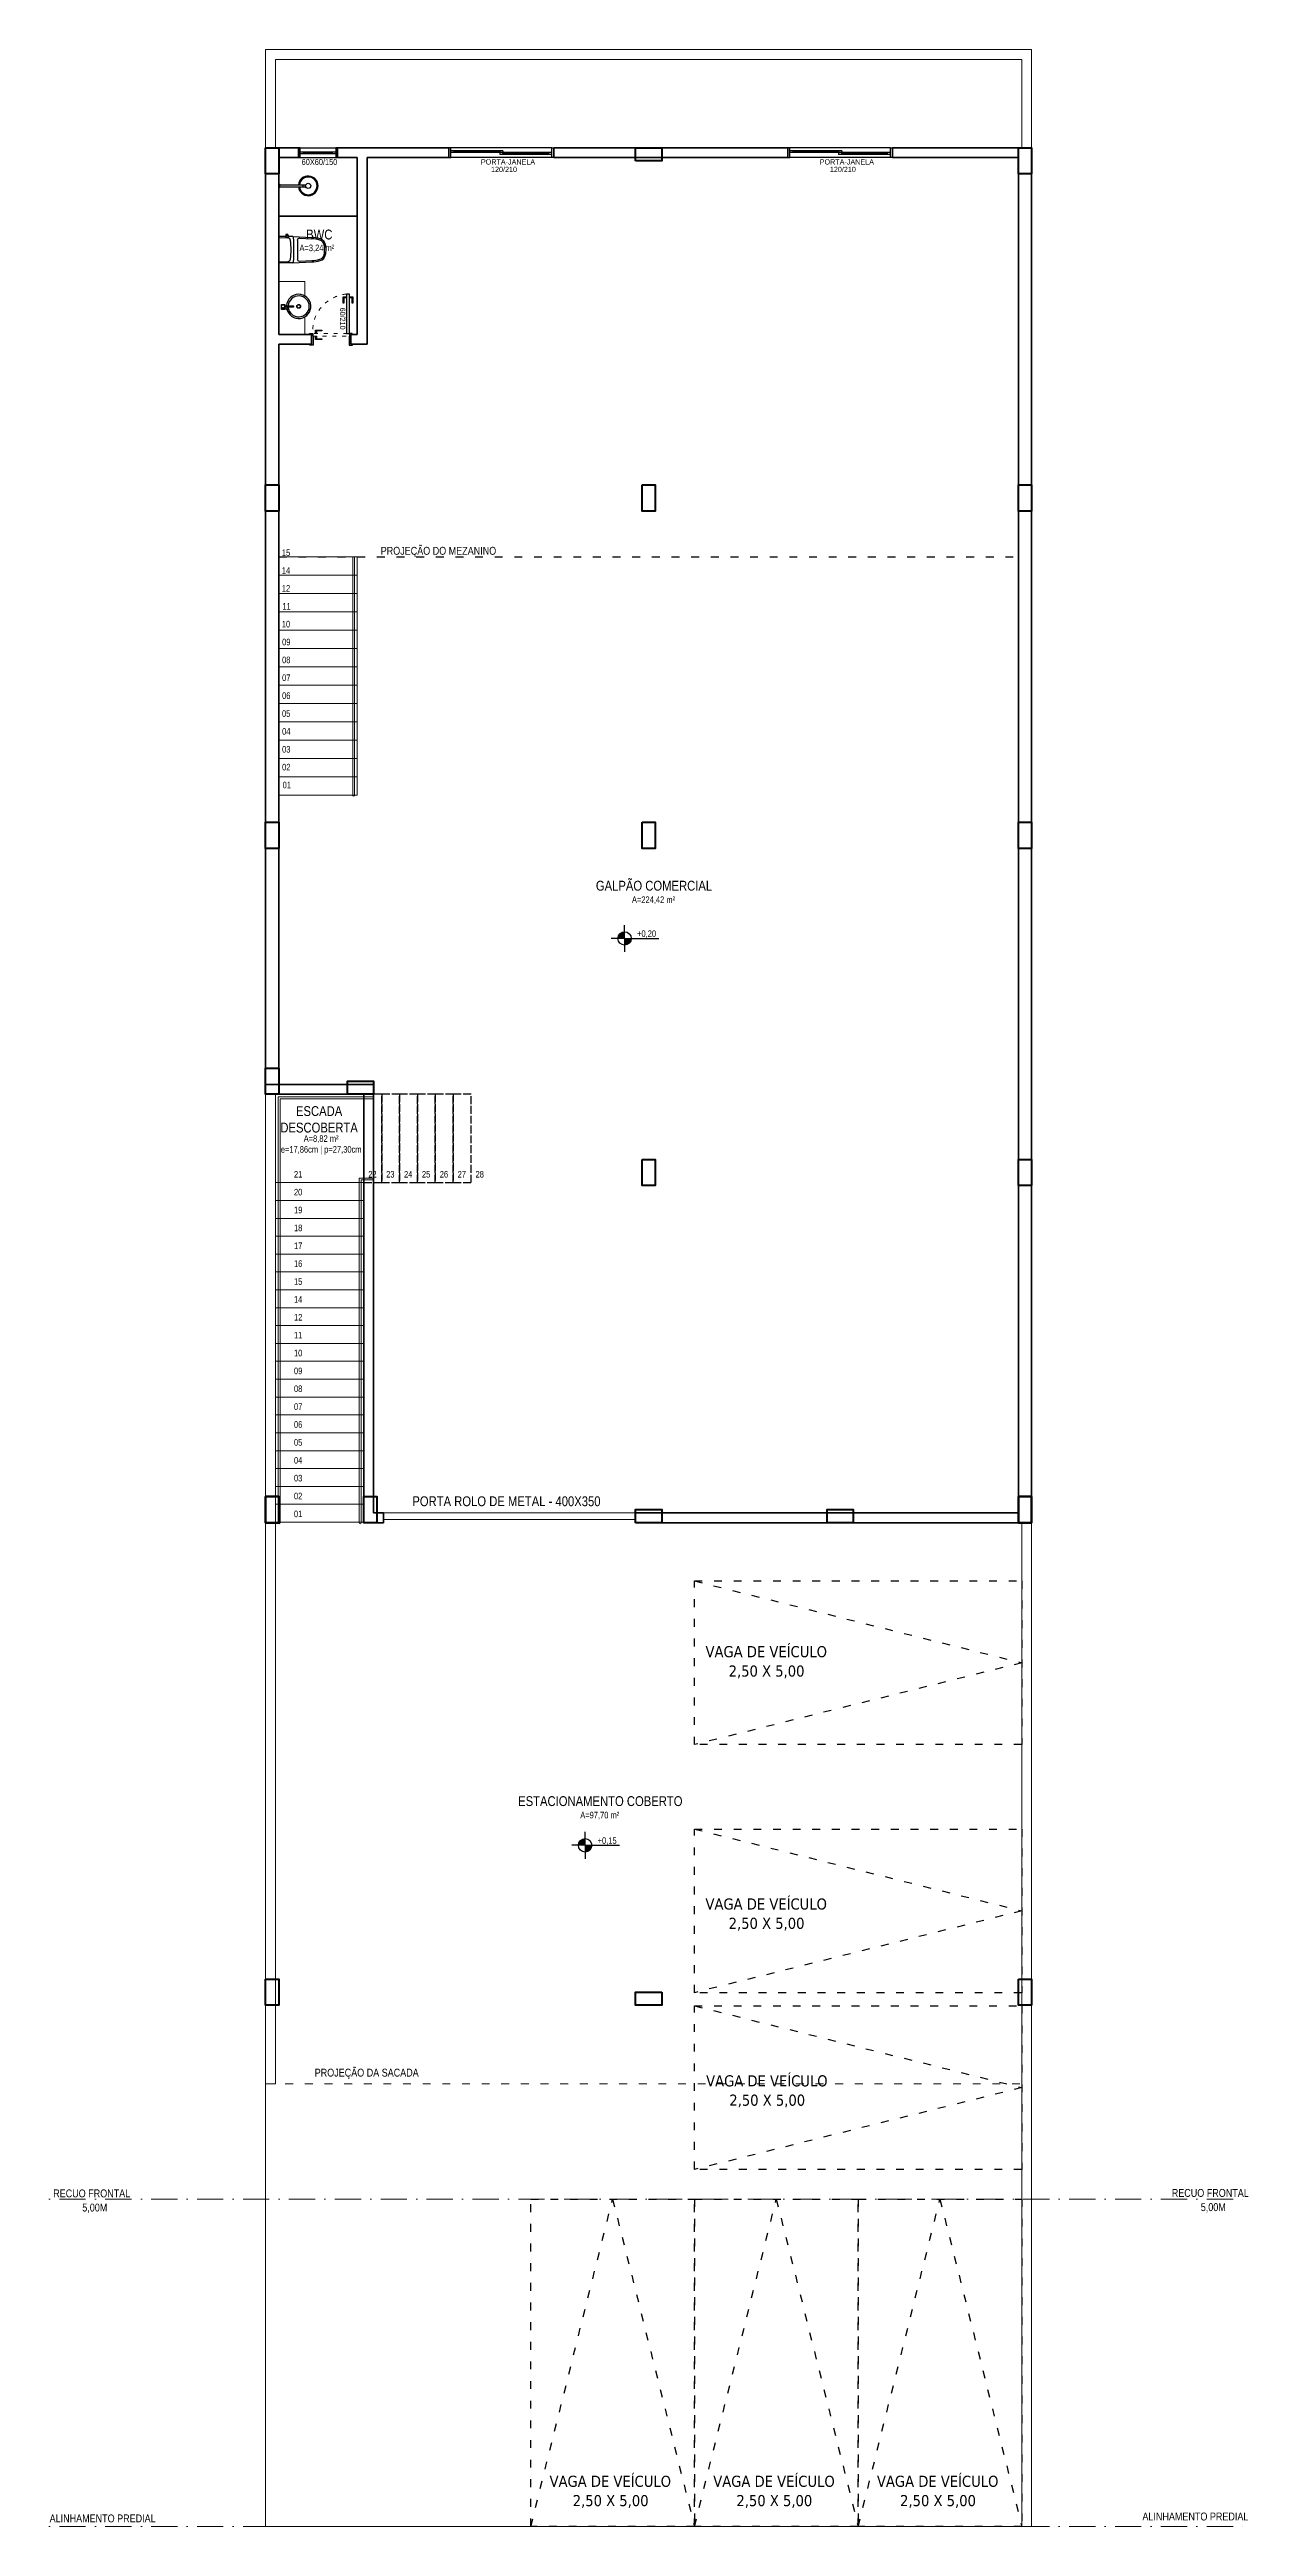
# Model space of a CAD drawing. Header units: millimetres. Extents: x -330 to 1501, y 0 to 3783.
import ezdxf
from ezdxf.enums import TextEntityAlignment as Align

# ---------------------------------------------------------------- set-up
doc = ezdxf.new("R2010")
doc.units = ezdxf.units.MM
for name, pattern in [('ACAD_ISO02W100', [15, 12, -3]), ('ACAD_ISO03W100', [30, 12, -18]), ('Tratto e 1 Punto [S]', [3.5, 0, -0.75, 2, -0.75])]:
    doc.linetypes.add(name, pattern=pattern)
doc.layers.add('008', color=8, linetype='Continuous')
for name, color, linetype, lineweight in [('01', 1, 'Continuous', 5), ('02', 2, 'Continuous', 13), ('020 - Textos', 20, 'Continuous', 5), ('03', 3, 'Continuous', 18), ('05', 5, 'Continuous', 35), ('055 - Mobilia', 55, 'Continuous', 5), ('06', 6, 'Continuous', 60), ('08', 8, 'Continuous', 5)]:
    doc.layers.add(name, color=color, linetype=linetype, lineweight=lineweight)
doc.styles.add('LE2', font='tahoma.ttf')
doc.styles.add('ROMANS', font='ARIALN.TTF')

msp = doc.modelspace()

# ---------------------------------------------------------------- hatches: boundary and pattern name
h = msp.add_hatch(color=256)
h.dxf.hatch_style = 1
h.paths.add_polyline_path([(548.3, 2425.4), (548.3, 2435.6, 0.414214), (538, 2425.4)])
h.paths.add_polyline_path([(558.5, 2425.4), (548.3, 2425.4), (548.3, 2415.2, 0.414214)])
h = msp.add_hatch(color=256)
h.dxf.hatch_style = 1
h.paths.add_polyline_path([(488, 1040.3), (488, 1050.5, 0.414214), (477.8, 1040.3)])
h.paths.add_polyline_path([(498.3, 1040.3), (488, 1040.3), (488, 1030, 0.414214)])

# ---------------------------------------------------------------- linework, layer by layer
for p, q in [((52.8, 3633), (107.2, 3633)), ((437, 3633), (283, 3633)), ((954.5, 3633), (800.5, 3633)), ((52.8, 3627), (107.2, 3627)), ((52.8, 3624), (107.2, 3624)), ((52.8, 3618), (107.2, 3618)), ((57.8, 3625.5), (102.2, 3625.5)), ((288, 3628.5), (283, 3628.5)), ((288, 3625.5), (283, 3625.5)), ((437, 3618), (283, 3618)), ((288, 3625.5), (288, 3628.5)), ((357.5, 3628.5), (288, 3628.5)), ((357.5, 3627), (288, 3627)), ((357.5, 3625.5), (288, 3625.5)), ((357.5, 3628.5), (357.5, 3625.5)), ((362.5, 3628.5), (357.5, 3628.5)), ((362.5, 3625.5), (357.5, 3625.5)), ((357.5, 3625.5), (357.5, 3622.5)), ((362.5, 3625.5), (357.5, 3625.5)), ((362.5, 3622.5), (357.5, 3622.5)), ((362.5, 3628.5), (362.5, 3625.5)), ((362.5, 3622.5), (362.5, 3625.5)), ((432, 3625.5), (362.5, 3625.5)), ((432, 3624), (362.5, 3624)), ((432, 3622.5), (362.5, 3622.5)), ((432, 3625.5), (432, 3622.5)), ((437, 3625.5), (432, 3625.5)), ((437, 3622.5), (432, 3622.5)), ((805.5, 3628.5), (800.5, 3628.5)), ((805.5, 3625.5), (800.5, 3625.5)), ((954.5, 3618), (800.5, 3618)), ((805.5, 3625.5), (805.5, 3628.5)), ((875, 3628.5), (805.5, 3628.5)), ((875, 3627), (805.5, 3627)), ((875, 3625.5), (805.5, 3625.5)), ((875, 3628.5), (875, 3625.5)), ((880, 3628.5), (875, 3628.5)), ((880, 3625.5), (875, 3625.5)), ((875, 3625.5), (875, 3622.5)), ((880, 3625.5), (875, 3625.5)), ((880, 3622.5), (875, 3622.5)), ((880, 3628.5), (880, 3625.5)), ((880, 3622.5), (880, 3625.5)), ((949.5, 3625.5), (880, 3625.5)), ((949.5, 3624), (880, 3624)), ((949.5, 3622.5), (880, 3622.5)), ((949.5, 3625.5), (949.5, 3622.5)), ((954.5, 3625.5), (949.5, 3625.5)), ((954.5, 3622.5), (949.5, 3622.5)), ((57.3, 3576.5), (57.4, 3576.6)), ((57.3, 3573.6), (57.3, 3576.3)), ((57.3, 3573.4), (57.4, 3573.2)), ((20, 3457.9), (20, 3496.7)), ((30.7, 3497.3), (20.6, 3497.3)), ((20.7, 3495.9), (34.2, 3495.2)), ((34.5, 3498.8), (30.7, 3498.8)), ((30.7, 3498.8), (30.7, 3496.5)), ((34.5, 3496.4), (30.7, 3496.5)), ((34.2, 3500.3), (31, 3500.3)), ((31, 3500.3), (31, 3498.8)), ((34.2, 3500.3), (34.2, 3498.8)), ((34.5, 3498.8), (34.5, 3496.4)), ((41.4, 3497.3), (34.5, 3497.3)), ((40.4, 3497.3), (40.4, 3497.3)), ((41.8, 3497.2), (70.6, 3496)), ((48.5, 3491.5), (48.5, 3463)), ((51.8, 3494.7), (70.5, 3493.9)), ((41.4, 3457.3), (20.6, 3457.3)), ((20.7, 3458.7), (34.2, 3459.4)), ((41.7, 3457.4), (70.6, 3458.6)), ((51.8, 3459.9), (70.5, 3460.7)), ((548.3, 2425.4), (527.8, 2425.4)), ((548.3, 2425.4), (548.3, 2445.9)), ((548.3, 2425.4), (568.8, 2425.4)), ((548.3, 2425.4), (600.8, 2425.4)), ((548.3, 2425.4), (548.3, 2404.9)), ((488, 1040.3), (488, 1060.7)), ((488, 1040.3), (467.5, 1040.3)), ((488, 1040.3), (508.5, 1040.3)), ((488, 1040.3), (540.5, 1040.3)), ((488, 1040.3), (488, 1019.8))]:
    msp.add_line(p, q)
at = {"linetype": 'ByBlock'}
for p, q in [((57.8, 3624), (57.8, 3627)), ((102.2, 3624), (102.2, 3627))]:
    msp.add_line(p, q, dxfattribs=at)
for points in [[(50, 3633), (50, 3618), (52.8, 3618), (52.8, 3633)], [(107.2, 3633), (107.2, 3618), (110, 3618), (110, 3633)], [(280, 3633), (280, 3618), (283, 3618), (283, 3633)], [(440, 3633), (440, 3618), (437, 3618), (437, 3633)], [(797.5, 3633), (797.5, 3618), (800.5, 3618), (800.5, 3633)], [(957.5, 3633), (957.5, 3618), (954.5, 3618), (954.5, 3633)], [(128, 3349.5), (128, 3409.5), (123.5, 3409.5), (123.5, 3349.5)], [(29.4, 3387.9), (29.4, 3385.9), (24.2, 3385.9), (24.2, 3387.9)], [(33.8, 3387.1), (33.8, 3386.7), (29.4, 3386.7), (29.4, 3387.1)], [(67.5, 3333), (70, 3333), (70, 3348), (67, 3348), (67, 3349.5), (72, 3349.5), (72, 3345), (72.5, 3345), (72.5, 3331.5), (67.5, 3331.5), (67.5, 3333)], [(132.5, 3333), (130, 3333), (130, 3348), (132, 3348), (132, 3349.5), (128, 3349.5), (128, 3345), (127.5, 3345), (127.5, 3331.5), (132.5, 3331.5), (132.5, 3333)]]:
    msp.add_lwpolyline(points, close=True)
for points in [[(20, 3574.9), (20, 3577.9), (20.5, 3577.9, -0.414214), (21.4, 3577), (21.4, 3576.5)], [(21.4, 3573.4), (21.4, 3572.9, -0.414214), (20.5, 3572), (20, 3572), (20, 3574.9)]]:
    msp.add_lwpolyline(points, format="xyb")
for points in [[(21.4, 3576.5), (21.4, 3573.4)], [(21.4, 3576.5), (57.3, 3576.5)], [(21.4, 3573.4), (57.3, 3573.4)], [(57.4, 3576.6), (61.6, 3576.6)], [(57.4, 3573.2), (61.4, 3573.2)], [(123.5, 3404), (119.5, 3404), (119.5, 3395.5), (118.5, 3395.5), (118.5, 3405.5), (123.5, 3405.5)], [(128, 3405.5), (133, 3405.5), (133, 3395.5), (132, 3395.5), (132, 3404), (128, 3404)], [(29.4, 3389.7), (29.4, 3387.9), (24.2, 3387.9), (24.2, 3393.4), (29.4, 3393.4), (29.4, 3391.8)], [(29.1, 3391.8), (42.4, 3391.8), (42.4, 3389.7), (29.1, 3389.7)], [(76, 3349.5), (76, 3354.5), (86, 3354.5), (86, 3353.5), (77.5, 3353.5), (77.5, 3349.5)], [(77.5, 3345), (77.5, 3341), (86, 3341), (86, 3340), (76, 3340), (76, 3345)]]:
    msp.add_lwpolyline(points)
at = {"linetype": 'ACAD_ISO03W100'}
for points in [[(1155, 1444.1), (1155, 1194.1), (655, 1194.1), (655, 1444.1)], [(1155, 1065.2), (1155, 815.2), (655, 815.2), (655, 1065.2)], [(1155, 795.2), (1155, 545.2), (655, 545.2), (655, 795.2)], [(405, 500), (655, 500), (655, 0), (405, 0)], [(655, 500), (905, 500), (905, 0), (655, 0)], [(905, 500), (1155, 500), (1155, 0), (905, 0)]]:
    msp.add_lwpolyline(points, close=True, dxfattribs=at)
for points in [[(655, 1444.1), (1155, 1319.1), (655, 1194.1)], [(655, 1065.2), (1155, 940.2), (655, 815.2)], [(655, 795.2), (1155, 670.2), (655, 545.2)], [(405, 0), (530, 500), (655, 0)], [(655, 0), (780, 500), (905, 0)], [(905, 0), (1030, 500), (1155, 0)]]:
    msp.add_lwpolyline(points, dxfattribs=at)
for centre, radius in [((65.1, 3574.8), 3.96), ((26.8, 3390.7), 2.55), ((548.3, 2425.4), 10.2), ((488, 1040.3), 10.2)]:
    msp.add_circle(centre, radius)
at = {"linetype": 'Continuous'}
for radius in [2.94, 2.64]:
    msp.add_circle((50.6, 3390.7), radius, dxfattribs=at)
for centre, radius, start, end in [((65.1, 3574.8), 15, 185.4899, 173.3389), ((65.1, 3574.8), 13.5, 185.4899, 173.3389), ((20.6, 3496.7, 0), 0.631, 90, 180), ((20.6, 3495.2, 0), 0.631, 87.1036, 180), ((34, 3491, 0), 4.21, 7.0567, 87.1036), ((-76.7, 3477.3, 0), 115.7, 352.9433, 7.0567), ((41.4, 3496, 0), 1.26, 0, 90), ((-272.4, 3477.3, 0), 315.6, 356.5961, 3.4039), ((51.6, 3491.5, 0), 3.16, 87.6082, 180), ((68.4, 3443.5, 0), 50.5, 73.2539, 87.6082), ((68.4, 3443.5, 0), 52.6, 73.2539, 87.6082), ((80.2, 3482.7, 0), 9.47, 10.3105, 73.2539), ((80.2, 3482.7, 0), 11.6, 10.3105, 73.2539), ((50.2, 3477.3, 0), 40, 0, 10.3105), ((50.2, 3477.3, 0), 42.1, 0, 10.3105), ((20.6, 3459.3, 0), 0.631, 180, 272.8964), ((20.6, 3457.9, 0), 0.631, 180, 270), ((34, 3463.6, 0), 4.21, 272.8964, 352.9433), ((41.4, 3458.6, 0), 1.26, 270, 0), ((51.6, 3463, 0), 3.16, 180, 272.3918), ((68.4, 3511.1, 0), 50.5, 272.3918, 286.7461), ((68.4, 3511.1, 0), 52.6, 272.3918, 286.7461), ((80.2, 3471.8, 0), 9.47, 286.7461, 349.6895), ((80.2, 3471.8, 0), 11.6, 286.7461, 349.6895), ((50.2, 3477.3, 0), 40, 349.6895, 0), ((50.2, 3477.3, 0), 42.1, 349.6895, 0), ((50.6, 3390.7), 18.5, 192.6573, 176.7728), ((50.6, 3390.7), 18.5, 183.2272, 191.413)]:
    msp.add_arc(centre, radius, start, end)
msp.add_arc((50.6, 3390.7), 16, 183.7321, 176.2679, dxfattribs=at)
at = {"layer": '008', "color": 252, "linetype": 'ACAD_ISO03W100', "true_color": 0x939598}
msp.add_line((20, 3008), (1150, 3008), dxfattribs=at)
at = {"layer": '008', "linetype": 'ACAD_ISO02W100'}
msp.add_lwpolyline([(150, 2187.5), (150, 2052.5), (177.3, 2052.5), (177.3, 2187.5), (150, 2187.5)], dxfattribs=at)
for points in [[(177.3, 2052.5), (204.6, 2052.5), (204.6, 2187.5), (177.3, 2187.5)], [(204.6, 2052.5), (231.9, 2052.5), (231.9, 2187.5), (204.6, 2187.5)], [(231.9, 2052.5), (259.2, 2052.5), (259.2, 2187.5), (231.9, 2187.5)], [(259.2, 2052.5), (286.5, 2052.5), (286.5, 2187.5), (259.2, 2187.5)], [(286.5, 2052.5), (313.8, 2052.5), (313.8, 2187.5), (286.5, 2187.5)]]:
    msp.add_lwpolyline(points, close=True, dxfattribs=at)
at = {"layer": '01', "color": 252, "true_color": 0x939598}
for p, q in [((0, 3633), (0, 3783)), ((0, 3783), (1170, 3783)), ((1170, 3783), (1170, 3633)), ((15, 3633), (15, 3768)), ((15, 3768), (1155, 3768)), ((1155, 3768), (1155, 3633)), ((20, 2980), (20, 3008)), ((20, 3008), (140, 3008)), ((140, 3008), (140, 2980)), ((20, 2952), (20, 2980)), ((20, 2980), (140, 2980)), ((140, 2980), (20, 2980)), ((20, 2924), (20, 2952)), ((20, 2952), (140, 2952)), ((140, 2952), (20, 2952)), ((140, 2980), (140, 2952)), ((140, 2952), (140, 2924)), ((20, 2896), (20, 2924)), ((20, 2924), (140, 2924)), ((140, 2924), (20, 2924)), ((140, 2924), (140, 2896)), ((20, 2868), (20, 2896)), ((20, 2896), (140, 2896)), ((140, 2896), (20, 2896)), ((140, 2896), (140, 2868)), ((20, 2840), (20, 2868)), ((20, 2868), (140, 2868)), ((140, 2868), (20, 2868)), ((20, 2812), (20, 2840)), ((20, 2840), (140, 2840)), ((140, 2840), (20, 2840)), ((140, 2868), (140, 2840)), ((140, 2840), (140, 2812)), ((20, 2784), (20, 2812)), ((20, 2812), (140, 2812)), ((140, 2812), (20, 2812)), ((140, 2812), (140, 2784)), ((20, 2756), (20, 2784)), ((20, 2784), (140, 2784)), ((140, 2784), (20, 2784)), ((140, 2784), (140, 2756)), ((20, 2728), (20, 2756)), ((20, 2756), (140, 2756)), ((140, 2756), (20, 2756)), ((20, 2700), (20, 2728)), ((20, 2728), (140, 2728)), ((140, 2728), (20, 2728)), ((140, 2756), (140, 2728)), ((140, 2728), (140, 2700)), ((20, 2672), (20, 2700)), ((20, 2700), (140, 2700)), ((140, 2700), (20, 2700)), ((140, 2700), (140, 2672)), ((20, 2644), (20, 2672)), ((20, 2672), (140, 2672)), ((140, 2672), (20, 2672)), ((140, 2672), (140, 2644)), ((140, 2644), (20, 2644)), ((0, 2187.5), (0, 676)), ((15, 676), (15, 2187.5)), ((180, 1538), (180, 1548)), ((180, 1548), (565, 1548)), ((565, 1538), (180, 1538)), ((565, 1548), (565, 1538)), ((1155, 1533), (1155, 0)), ((1170, 0), (1170, 1533)), ((0, 676), (15, 676)), ((1155, 0), (1170, 0))]:
    msp.add_line(p, q, dxfattribs=at)
at = {"layer": '01'}
for points in [[(15, 2187.5), (150, 2187.5), (150, 2052.5), (15, 2052.5)], [(150, 1533.8), (15, 1533.8), (15, 2187.5), (150, 2187.5)], [(150, 2025.2), (150, 2052.5), (15, 2052.5), (15, 2025.2)], [(150, 1997.9), (150, 2025.2), (15, 2025.2), (15, 1997.9)], [(150, 1970.6), (150, 1997.9), (15, 1997.9), (15, 1970.6)], [(150, 1943.3), (150, 1970.6), (15, 1970.6), (15, 1943.3)], [(150, 1916), (150, 1943.3), (15, 1943.3), (15, 1916)], [(150, 1888.7), (150, 1916), (15, 1916), (15, 1888.7)], [(150, 1861.4), (150, 1888.7), (15, 1888.7), (15, 1861.4)], [(150, 1834.1), (150, 1861.4), (15, 1861.4), (15, 1834.1)], [(150, 1806.8), (150, 1834.1), (15, 1834.1), (15, 1806.8)], [(150, 1779.5), (150, 1806.8), (15, 1806.8), (15, 1779.5)], [(150, 1752.2), (150, 1779.5), (15, 1779.5), (15, 1752.2)], [(150, 1724.9), (150, 1752.2), (15, 1752.2), (15, 1724.9)], [(150, 1697.6), (150, 1724.9), (15, 1724.9), (15, 1697.6)], [(150, 1670.3), (150, 1697.6), (15, 1697.6), (15, 1670.3)], [(150, 1643), (150, 1670.3), (15, 1670.3), (15, 1643)], [(150, 1615.7), (150, 1643), (15, 1643), (15, 1615.7)], [(150, 1588.4), (150, 1615.7), (15, 1615.7), (15, 1588.4)], [(150, 1561.1), (150, 1588.4), (15, 1588.4), (15, 1561.1)], [(150, 1533.8), (150, 1561.1), (15, 1561.1), (15, 1533.8)]]:
    msp.add_lwpolyline(points, close=True, dxfattribs=at)
at = {"layer": '02', "color": 252, "true_color": 0x939598}
for p, q in [((133, 3008), (133, 2644)), ((136, 3008), (136, 2644)), ((19, 2183.5), (19, 1533)), ((165, 2183.5), (19, 2183.5)), ((22, 2180.5), (22, 1533)), ((165, 2180.5), (22, 2180.5)), ((143, 2059.5), (143, 1533)), ((165, 2059.5), (143, 2059.5)), ((146, 2056.5), (146, 1533)), ((165, 2056.5), (146, 2056.5))]:
    msp.add_line(p, q, dxfattribs=at)
at = {"layer": '02', "color": 252, "linetype": 'ACAD_ISO03W100', "true_color": 0x939598}
for p, q in [((0, 1533), (0, 676)), ((1170, 676), (1170, 1533)), ((0, 676), (1170, 676))]:
    msp.add_line(p, q, dxfattribs=at)
at = {"layer": '02', "color": 252, "true_color": 0x939598}
for centre in [(134.5, 2644), (20.5, 1533), (144.5, 1533)]:
    msp.add_arc(centre, 1.5, 180, 0, dxfattribs=at)
at = {"layer": '03', "color": 252, "true_color": 0x939598}
for p, q in [((0, 3783), (1170, 3783)), ((0, 0), (0, 3783)), ((1170, 3783), (1170, 0)), ((1170, 0), (0, 0))]:
    msp.add_line(p, q, dxfattribs=at)
at = {"layer": '03', "color": 252, "linetype": 'Tratto e 1 Punto [S]', "ltscale": 20, "true_color": 0x939598}
for p, q in [((-330, 500), (1500, 500)), ((-330, 0), (1500, 0))]:
    msp.add_line(p, q, dxfattribs=at)
at = {"layer": '05', "color": 252, "true_color": 0x939598}
for p, q in [((0, 2187.5), (0, 3633)), ((0, 3633), (50, 3633)), ((50, 3618), (50, 3633)), ((110, 3618), (110, 3633)), ((110, 3633), (280, 3633)), ((155, 3633), (110, 3633)), ((280, 3618), (280, 3633)), ((440, 3618), (440, 3633)), ((440, 3633), (797.5, 3633)), ((797.5, 3618), (797.5, 3633)), ((957.5, 3618), (957.5, 3633)), ((957.5, 3633), (1170, 3633)), ((1170, 3633), (1170, 1533)), ((20, 3348), (20, 3618)), ((20, 3618), (50, 3618)), ((20, 3618), (20, 3348)), ((50, 3618), (20, 3618)), ((20, 3618), (20, 3348)), ((110, 3618), (140, 3618)), ((140, 3618), (110, 3618)), ((140, 3348), (140, 3618)), ((155, 3618), (280, 3618)), ((155, 3333), (155, 3618)), ((440, 3618), (797.5, 3618)), ((957.5, 3618), (1150, 3618)), ((1150, 3618), (1150, 1548)), ((20, 3348), (70, 3348)), ((20, 3348), (70, 3348)), ((20, 2187.5), (20, 3333)), ((20, 3333), (70, 3333)), ((70, 3333), (70, 3348)), ((130, 3348), (140, 3348)), ((130, 3348), (130, 3333)), ((130, 3348), (140, 3348)), ((130, 3333), (140, 3333)), ((130, 3333), (155, 3333)), ((165, 2202.5), (0, 2202.5)), ((165, 1548), (165, 2202.5)), ((150, 2187.5), (0, 2187.5)), ((150, 1533), (150, 2187.5)), ((180, 1533), (150, 1533)), ((180, 1548), (165, 1548)), ((180, 1533), (180, 1548)), ((1150, 1548), (565, 1548)), ((1170, 1533), (565, 1533))]:
    msp.add_line(p, q, dxfattribs=at)
at = {"layer": '05'}
for p, q in [((150, 2187.5), (15, 2187.5)), ((150, 2042.5), (150, 2177.5)), ((150, 1536), (150, 2042.5))]:
    msp.add_line(p, q, dxfattribs=at)
at = {"layer": '055 - Mobilia', "color": 252, "true_color": 0x939598}
for p, q in [((140, 3529), (20, 3529)), ((140, 3528), (20, 3528)), ((60, 3428.8), (20, 3428.8)), ((20, 3428.8), (20, 3348)), ((60, 3406.7), (60, 3428.8)), ((60, 3348), (60, 3374.8)), ((20, 3348), (60, 3348))]:
    msp.add_line(p, q, dxfattribs=at)
at = {"layer": '06', "color": 252, "true_color": 0x939598}
for p, q in [((0, 3633), (20, 3633)), ((0, 3593), (0, 3633)), ((20, 3633), (20, 3593)), ((565, 3613), (565, 3633)), ((565, 3633), (605, 3633)), ((605, 3633), (605, 3613)), ((1150, 3633), (1170, 3633)), ((1150, 3593), (1150, 3633)), ((1170, 3633), (1170, 3593)), ((605, 3613), (565, 3613)), ((20, 3593), (0, 3593)), ((1170, 3593), (1150, 3593)), ((0, 3118), (20, 3118)), ((0, 3078), (0, 3118)), ((20, 3118), (20, 3078)), ((575, 3118), (595, 3118)), ((575, 3078), (575, 3118)), ((595, 3118), (595, 3078)), ((1150, 3118), (1170, 3118)), ((1150, 3078), (1150, 3118)), ((1170, 3118), (1170, 3078)), ((20, 3078), (0, 3078)), ((595, 3078), (575, 3078)), ((1170, 3078), (1150, 3078)), ((0, 2603), (20, 2603)), ((0, 2563), (0, 2603)), ((20, 2603), (20, 2563)), ((575, 2603), (595, 2603)), ((575, 2563), (575, 2603)), ((595, 2603), (595, 2563)), ((1150, 2603), (1170, 2603)), ((1150, 2563), (1150, 2603)), ((1170, 2603), (1170, 2563)), ((20, 2563), (0, 2563)), ((595, 2563), (575, 2563)), ((1170, 2563), (1150, 2563)), ((1150, 2088), (1170, 2088)), ((1150, 2048), (1150, 2088)), ((1170, 2088), (1170, 2048)), ((1170, 2048), (1150, 2048)), ((20, 1573), (0, 1573)), ((0, 1573), (0, 1533)), ((20, 1533), (20, 1573)), ((1170, 1573), (1150, 1573)), ((1150, 1573), (1150, 1533)), ((1170, 1533), (1170, 1573)), ((0, 1533), (20, 1533)), ((1150, 1533), (1170, 1533))]:
    msp.add_line(p, q, dxfattribs=at)
at = {"layer": '06'}
for points in [[(0, 3633), (20, 3633), (20, 3593), (0, 3593)], [(565, 3613), (565, 3633), (605, 3633), (605, 3613)], [(1150, 3633), (1170, 3633), (1170, 3593), (1150, 3593)], [(0, 3118), (20, 3118), (20, 3078), (0, 3078)], [(575, 3118), (595, 3118), (595, 3078), (575, 3078)], [(1150, 3118), (1170, 3118), (1170, 3078), (1150, 3078)], [(0, 2603), (20, 2603), (20, 2563), (0, 2563)], [(575, 2603), (595, 2603), (595, 2563), (575, 2563)], [(1150, 2603), (1170, 2603), (1170, 2563), (1150, 2563)], [(0, 2227.5), (20, 2227.5), (20, 2187.5), (0, 2187.5)], [(125, 2187.5), (125, 2207.5), (165, 2207.5), (165, 2187.5)], [(575, 2088), (595, 2088), (595, 2048), (575, 2048)], [(1150, 2088), (1170, 2088), (1170, 2048), (1150, 2048)], [(0, 1573), (20, 1573), (20, 1533), (0, 1533)], [(150, 1573), (170, 1573), (170, 1533), (150, 1533)], [(565, 1533), (565, 1553), (605, 1553), (605, 1533)], [(857.5, 1533), (857.5, 1553), (897.5, 1553), (897.5, 1533)], [(1150, 1573), (1170, 1573), (1170, 1533), (1150, 1533)], [(0, 836), (20, 836), (20, 796), (0, 796)], [(1150, 836), (1170, 836), (1170, 796), (1150, 796)], [(605, 816), (605, 796), (565, 796), (565, 816)]]:
    msp.add_lwpolyline(points, close=True, dxfattribs=at)
at = {"layer": '08', "linetype": 'ACAD_ISO03W100', "ltscale": 0.5}
msp.add_lwpolyline([(125, 3349.5), (72, 3349.5), (72, 3345), (128, 3345), (128, 3349.5), (125, 3349.5)], close=True, dxfattribs=at)
msp.add_arc((128.5, 3353.1), 56.6, 95.0397, 183.6792, dxfattribs=at)

# ---------------------------------------------------------------- texts
at = {"layer": '020 - Textos', "color": 252, "true_color": 0x939598}
for s, height, style, p in [('60X60/150', 9, 'ROMANS', (55, 3606.8)), ('PORTA-JANELA', 8, 'ROMANS', (328.8, 3607.4)), ('120/210', 8, 'ROMANS', (344.3, 3595.9)), ('PORTA-JANELA', 8, 'ROMANS', (846.3, 3607.4)), ('120/210', 8, 'ROMANS', (861.8, 3595.9)), ('A=3,24 m²', 10, 'ROMANS', (51.7, 3475.1)), ('15', 10, 'ROMANS', (24.8, 3009.6)), ('14', 10, 'ROMANS', (24.8, 2982.3)), ('12', 10, 'ROMANS', (24.8, 2955)), ('11', 10, 'ROMANS', (25.6, 2927.7)), ('09', 10, 'ROMANS', (25.2, 2873.1)), ('10', 10, 'ROMANS', (24.8, 2900.4)), ('08', 10, 'ROMANS', (25.2, 2845.8)), ('07', 10, 'ROMANS', (25.2, 2818.5)), ('06', 10, 'ROMANS', (25.2, 2791.2)), ('05', 10, 'ROMANS', (25.1, 2763.9)), ('04', 10, 'ROMANS', (25.2, 2736.6)), ('03', 10, 'ROMANS', (25.2, 2709.3)), ('02', 10, 'ROMANS', (25.2, 2682)), ('01', 10, 'ROMANS', (26, 2654.7)), ('ESCADA', 15, 'ROMANS', (46.4, 2154.2)), ('DESCOBERTA', 15, 'ROMANS', (22.5, 2129)), ('A=8,82 m²', 10, 'ROMANS', (58.2, 2114.7)), ('e=17,86cm | p=27,30cm', 10, 'ROMANS', (23.2, 2098.2)), ('VAGA DE VEÍCULO', 17, 'LE2', (671.9, 1327.6)), ('2,50 X 5,00', 17, 'LE2', (707.2, 1298)), ('VAGA DE VEÍCULO', 17, 'LE2', (671.8, 942.2)), ('2,50 X 5,00', 17, 'LE2', (707.2, 912.7)), ('VAGA DE VEÍCULO', 17, 'LE2', (672.8, 672.1)), ('2,50 X 5,00', 17, 'LE2', (708.2, 642.6)), ('VAGA DE VEÍCULO', 17, 'LE2', (433.7, 60.5)), ('VAGA DE VEÍCULO', 17, 'LE2', (683.7, 60.5)), ('VAGA DE VEÍCULO', 17, 'LE2', (933.7, 60.5)), ('2,50 X 5,00', 17, 'LE2', (469.1, 31)), ('2,50 X 5,00', 17, 'LE2', (719.1, 31)), ('2,50 X 5,00', 17, 'LE2', (969.1, 31))]:
    msp.add_text(s, height=height, dxfattribs=dict(at, style=style)).set_placement(p)
at = {"layer": '020 - Textos', "color": 252, "true_color": 0x939598, "style": 'ROMANS'}
for s, height, p in [('BWC ', 15, (84.4, 3493)), ('PROJEÇÃO DO MEZANINO', 12, (264, 3011.4)), ('GALPÃO COMERCIAL', 15, (593.2, 2498.4)), ('PORTA ROLO DE METAL - 400X350', 15, (367.8, 1558.3)), ('ESTACIONAMENTO COBERTO', 15, (511.2, 1100.3)), ('PROJEÇÃO DA SACADA', 12, (154.4, 687.1)), ('RECUO FRONTAL', 12, (-265.6, 502.7)), ('5,00M', 12, (-260.9, 481.1)), ('RECUO FRONTAL', 12, (1442.8, 503.4)), ('5,00M', 12, (1447.4, 481.7)), ('ALINHAMENTO PREDIAL', 12, (-248.9, 6.3)), ('ALINHAMENTO PREDIAL', 12, (1420.1, 9.2))]:
    msp.add_text(s, height=height, dxfattribs=at).set_placement(p, align=Align.CENTER)
for s, height, rotation, p in [('60/210', 8, 270, (113.7, 3388.8)), ('A=224,42 m²', 10, 360, (559.5, 2479.6)), ('+0,20', 10, 360, (567.4, 2427.7)), ('A=97,70 m²', 10, 360, (480.6, 1081.5)), ('+0,15', 10, 360, (507.1, 1042.6))]:
    msp.add_text(s, height=height, rotation=rotation, dxfattribs=at).set_placement(p)
at = {"layer": '020 - Textos', "char_height": 10, "width": 29.027, "attachment_point": 2, "line_spacing_factor": 0.994243, "style": 'ROMANS'}
for s, insert in [('21', (49.7, 2070.2)), ('20', (49.7, 2042.9)), ('22', (163.2, 2070.2)), ('23', (190.5, 2070.2)), ('24', (217.8, 2070.2)), ('25', (245.1, 2070.2)), ('26', (272.4, 2070.2)), ('27', (299.7, 2070.2)), ('28', (327, 2070.2)), ('19', (49.7, 2015.6)), ('18', (49.7, 1988.3)), ('17', (49.7, 1961)), ('16', (49.7, 1933.7)), ('15', (49.7, 1906.4)), ('14', (49.7, 1879.1)), ('12', (49.7, 1851.8)), ('11', (49.7, 1824.5)), ('10', (49.7, 1797.2)), ('09', (49.7, 1769.9)), ('08', (49.7, 1742.6)), ('07', (49.7, 1715.3)), ('06', (49.7, 1688)), ('05', (49.7, 1660.7)), ('04', (49.7, 1633.4)), ('03', (49.7, 1606.1)), ('02', (49.7, 1578.8)), ('01', (49.7, 1551.5))]:
    msp.add_mtext(s, dxfattribs=dict(at, insert=insert))

doc.saveas('drawing.dxf')
